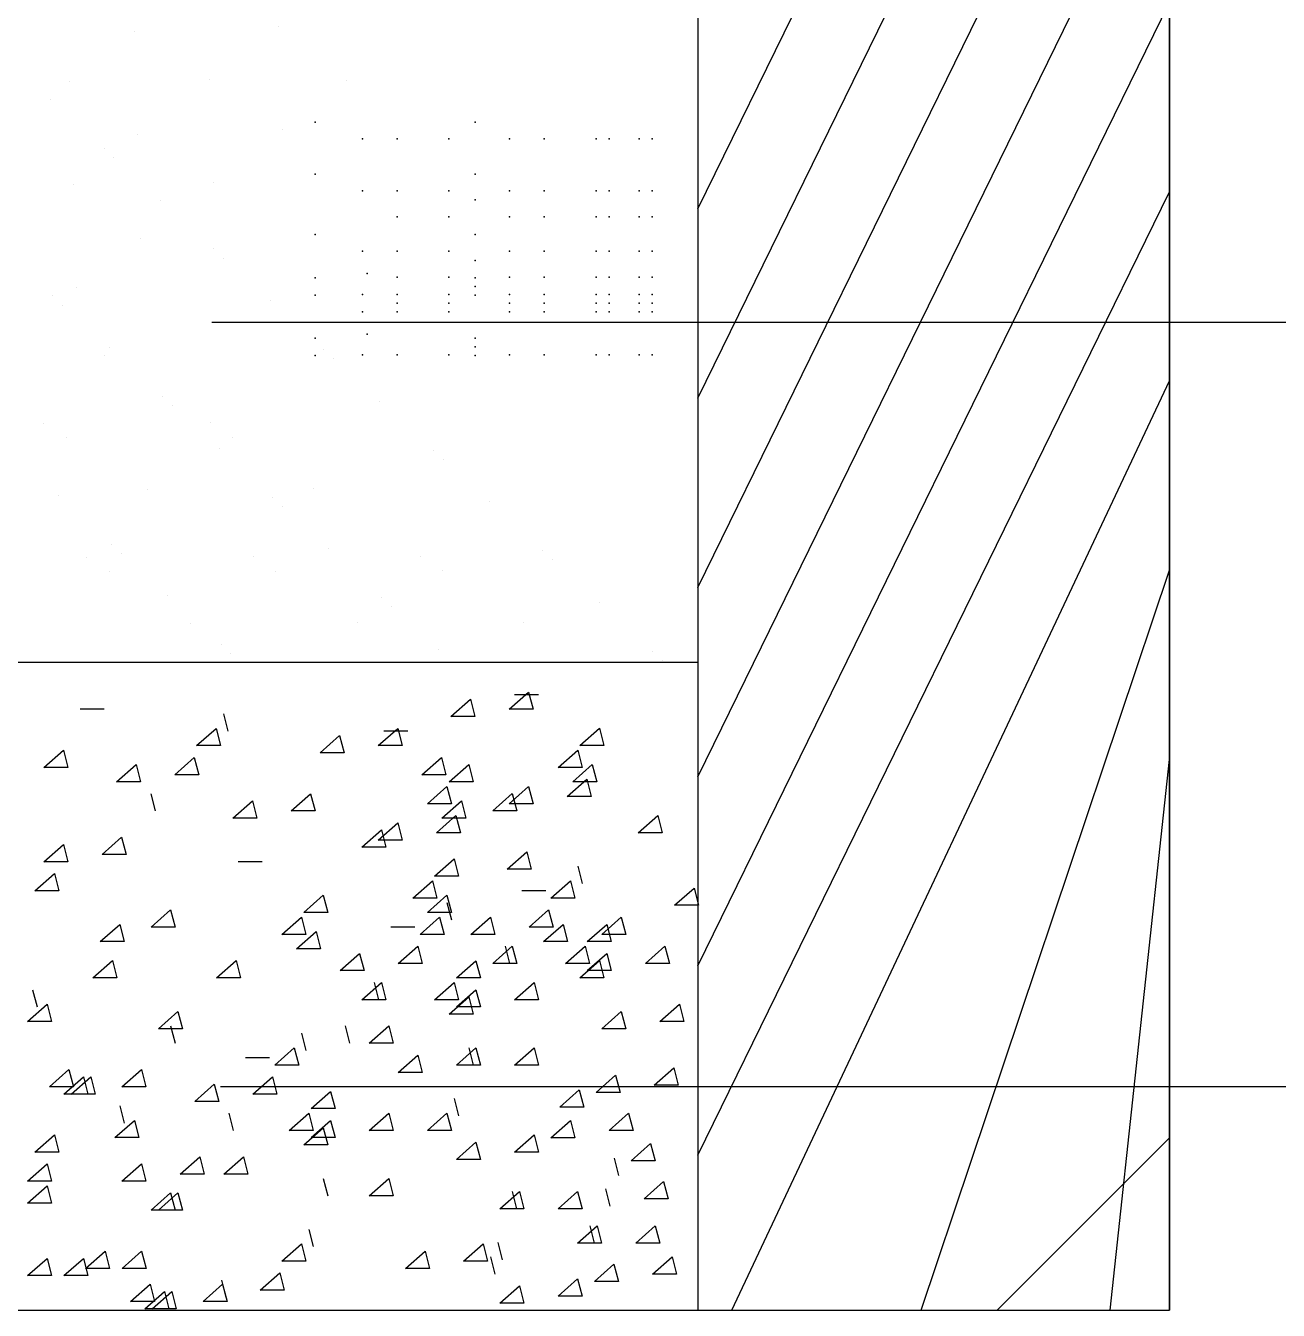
# Model space of a CAD drawing. Header units: metres. Extents: x 25391 to 25818, y 51852 to 52034.
# Drawn here: x 25453.0715 to 25453.3878, y 51883.7775 to 51884.1018 of the extents above; entities that cross this region are included whole.
import ezdxf

# ---------------------------------------------------------------- set-up
doc = ezdxf.new("R2010")
doc.units = ezdxf.units.M
doc.header["$MEASUREMENT"] = 0
doc.layers.add('MCH', color=7, linetype='Continuous')

msp = doc.modelspace()

# ---------------------------------------------------------------- linework, layer by layer
at = {"layer": 'MCH'}
for p, q in [((25453.24123, 51884.42593), (25453.24123, 51883.77748)), ((25453.24123, 51884.42593), (25453.24123, 51883.77748)), ((25453.36038, 51884.42593), (25453.36038, 51883.77748)), ((25453.36038, 51883.77748), (25453.36038, 51884.42593)), ((25453.36038, 51883.77748), (25453.36038, 51884.42593)), ((25453.24123, 51884.05554), (25453.36038, 51884.29879)), ((25453.24123, 51884.00776), (25453.36038, 51884.25101)), ((25453.24123, 51883.95998), (25453.36038, 51884.20323)), ((25453.24123, 51883.9122), (25453.36038, 51884.15545)), ((25453.24123, 51883.86442), (25453.36038, 51884.10767)), ((25453.13543, 51884.10158), (25453.13543, 51884.10158)), ((25453.09893, 51884.10026), (25453.09893, 51884.10026)), ((25453.08263, 51884.08776), (25453.08263, 51884.08776)), ((25453.11801, 51884.08821), (25453.11801, 51884.08821)), ((25453.15258, 51884.08805), (25453.15258, 51884.08805)), ((25453.07788, 51884.08313), (25453.07788, 51884.08313)), ((25453.13628, 51884.07554), (25453.13628, 51884.07554)), ((25453.09978, 51884.07423), (25453.09978, 51884.07423)), ((25453.09133, 51884.07081), (25453.09133, 51884.07081)), ((25453.09382, 51884.06853), (25453.09382, 51884.06853)), ((25453.08348, 51884.06172), (25453.08348, 51884.06172)), ((25453.11886, 51884.06217), (25453.11886, 51884.06217)), ((25453.24123, 51883.81664), (25453.36038, 51884.05989)), ((25453.10558, 51884.05775), (25453.10558, 51884.05775)), ((25453.10063, 51884.04819), (25453.10063, 51884.04819)), ((25453.11903, 51884.04543), (25453.11903, 51884.04543)), ((25453.12152, 51884.04315), (25453.12152, 51884.04315)), ((25453.0784, 51884.03357), (25453.0784, 51884.03357)), ((25453.08433, 51884.03568), (25453.08433, 51884.03568)), ((25453.0809, 51884.03128), (25453.0809, 51884.03128)), ((25453.13328, 51884.03237), (25453.13328, 51884.03237)), ((25453.11852, 51884.02693), (25453.65459, 51884.02693)), ((25453.09265, 51884.02051), (25453.09265, 51884.02051)), ((25453.09133, 51884.01863), (25453.09133, 51884.01863)), ((25453.14673, 51884.02005), (25453.14673, 51884.02005)), ((25453.14922, 51884.01776), (25453.14922, 51884.01776)), ((25453.24985, 51883.77748), (25453.36038, 51884.01211)), ((25453.1061, 51884.00819), (25453.1061, 51884.00819)), ((25453.10859, 51884.0059), (25453.10859, 51884.0059)), ((25453.16098, 51884.00699), (25453.16098, 51884.00699)), ((25453.07603, 51884.00149), (25453.07603, 51884.00149)), ((25453.11812, 51884.00157), (25453.11812, 51884.00157)), ((25453.08173, 51883.99786), (25453.08173, 51883.99786)), ((25453.12382, 51883.99794), (25453.12382, 51883.99794)), ((25453.12035, 51883.99513), (25453.12035, 51883.99513)), ((25453.17443, 51883.99467), (25453.17443, 51883.99467)), ((25453.17692, 51883.99238), (25453.17692, 51883.99238)), ((25453.10225, 51883.98479), (25453.10225, 51883.98479)), ((25453.14433, 51883.98487), (25453.14433, 51883.98487)), ((25453.07973, 51883.98327), (25453.07973, 51883.98327)), ((25453.1338, 51883.98281), (25453.1338, 51883.98281)), ((25453.18867, 51883.98161), (25453.18867, 51883.98161)), ((25453.13629, 51883.98052), (25453.13629, 51883.98052)), ((25453.09318, 51883.97094), (25453.09318, 51883.97094)), ((25453.09567, 51883.96866), (25453.09567, 51883.96866)), ((25453.14805, 51883.96975), (25453.14805, 51883.96975)), ((25453.20212, 51883.96928), (25453.20212, 51883.96928)), ((25453.08695, 51883.96765), (25453.08695, 51883.96765)), ((25453.12903, 51883.96773), (25453.12903, 51883.96773)), ((25453.17112, 51883.9678), (25453.17112, 51883.9678)), ((25453.20462, 51883.967), (25453.20462, 51883.967)), ((25453.09265, 51883.96402), (25453.09265, 51883.96402)), ((25453.13473, 51883.96409), (25453.13473, 51883.96409)), ((25453.17682, 51883.96417), (25453.17682, 51883.96417)), ((25453.29763, 51883.77748), (25453.36038, 51883.96433)), ((25453.10742, 51883.95789), (25453.10742, 51883.95789)), ((25453.1615, 51883.95742), (25453.1615, 51883.95742)), ((25453.21637, 51883.95623), (25453.21637, 51883.95623)), ((25453.16399, 51883.95514), (25453.16399, 51883.95514)), ((25453.11316, 51883.95095), (25453.11316, 51883.95095)), ((25453.15525, 51883.95103), (25453.15525, 51883.95103)), ((25453.19733, 51883.9511), (25453.19733, 51883.9511)), ((25453.12088, 51883.94556), (25453.12088, 51883.94556)), ((25453.12337, 51883.94328), (25453.12337, 51883.94328)), ((25453.17575, 51883.94437), (25453.17575, 51883.94437)), ((25453.22982, 51883.9439), (25453.22982, 51883.9439)), ((25453.23231, 51883.94162), (25453.23231, 51883.94162)), ((25453.19359, 51883.92921), (25453.19853, 51883.93357)), ((25453.20103, 51883.93289), (25453.19497, 51883.93289)), ((25453.19853, 51883.93357), (25453.19965, 51883.92921)), ((25453.17891, 51883.92738), (25453.18385, 51883.93174)), ((25453.18385, 51883.93174), (25453.18497, 51883.92738)), ((25453.09137, 51883.92921), (25453.08531, 51883.92921)), ((25453.12145, 51883.92807), (25453.12257, 51883.92371)), ((25453.18497, 51883.92738), (25453.17891, 51883.92738)), ((25453.19965, 51883.92921), (25453.19359, 51883.92921)), ((25453.11468, 51883.92004), (25453.11962, 51883.92441)), ((25453.11962, 51883.92441), (25453.12074, 51883.92004)), ((25453.16055, 51883.92004), (25453.1655, 51883.9244)), ((25453.16799, 51883.92372), (25453.16193, 51883.92372)), ((25453.1655, 51883.9244), (25453.16661, 51883.92004)), ((25453.21149, 51883.92006), (25453.21643, 51883.92442)), ((25453.21643, 51883.92442), (25453.21755, 51883.92006)), ((25453.12074, 51883.92004), (25453.11468, 51883.92004)), ((25453.14587, 51883.91821), (25453.15081, 51883.92257)), ((25453.15081, 51883.92257), (25453.15193, 51883.91821)), ((25453.16661, 51883.92004), (25453.16055, 51883.92004)), ((25453.21755, 51883.92006), (25453.21149, 51883.92006)), ((25453.07612, 51883.91454), (25453.08107, 51883.91891)), ((25453.08107, 51883.91891), (25453.08218, 51883.91454)), ((25453.10916, 51883.91271), (25453.1141, 51883.91707)), ((25453.1141, 51883.91707), (25453.11522, 51883.91271)), ((25453.15193, 51883.91821), (25453.14587, 51883.91821)), ((25453.17157, 51883.91271), (25453.17651, 51883.91708)), ((25453.17651, 51883.91708), (25453.17763, 51883.91271)), ((25453.20599, 51883.91456), (25453.21093, 51883.91893)), ((25453.21093, 51883.91893), (25453.21205, 51883.91456)), ((25453.3454, 51883.77748), (25453.36038, 51883.91655)), ((25453.08218, 51883.91454), (25453.07612, 51883.91454)), ((25453.09448, 51883.91088), (25453.09942, 51883.91524)), ((25453.09942, 51883.91524), (25453.10054, 51883.91088)), ((25453.17845, 51883.91089), (25453.18339, 51883.91525)), ((25453.18339, 51883.91525), (25453.18451, 51883.91089)), ((25453.21205, 51883.91456), (25453.20599, 51883.91456)), ((25453.20965, 51883.9109), (25453.2146, 51883.91526)), ((25453.2146, 51883.91526), (25453.21571, 51883.9109)), ((25453.10054, 51883.91088), (25453.09448, 51883.91088)), ((25453.11522, 51883.91271), (25453.10916, 51883.91271)), ((25453.17763, 51883.91271), (25453.17157, 51883.91271)), ((25453.18451, 51883.91089), (25453.17845, 51883.91089)), ((25453.20828, 51883.90721), (25453.21322, 51883.91157)), ((25453.21571, 51883.9109), (25453.20965, 51883.9109)), ((25453.21322, 51883.91157), (25453.21434, 51883.90721)), ((25453.1031, 51883.90791), (25453.10422, 51883.90354)), ((25453.13853, 51883.90354), (25453.14347, 51883.90791)), ((25453.14347, 51883.90791), (25453.14459, 51883.90354)), ((25453.17295, 51883.90539), (25453.17789, 51883.90976)), ((25453.17789, 51883.90976), (25453.17901, 51883.90539)), ((25453.18947, 51883.90356), (25453.19441, 51883.90793)), ((25453.19359, 51883.90538), (25453.19853, 51883.90974)), ((25453.19441, 51883.90793), (25453.19553, 51883.90356)), ((25453.19853, 51883.90974), (25453.19965, 51883.90538)), ((25453.21434, 51883.90721), (25453.20828, 51883.90721)), ((25453.12385, 51883.90171), (25453.12879, 51883.90608)), ((25453.12879, 51883.90608), (25453.12991, 51883.90171)), ((25453.14459, 51883.90354), (25453.13853, 51883.90354)), ((25453.17901, 51883.90539), (25453.17295, 51883.90539)), ((25453.17662, 51883.90173), (25453.18156, 51883.90609)), ((25453.18156, 51883.90609), (25453.18268, 51883.90173)), ((25453.19553, 51883.90356), (25453.18947, 51883.90356)), ((25453.19965, 51883.90538), (25453.19359, 51883.90538)), ((25453.12991, 51883.90171), (25453.12385, 51883.90171)), ((25453.16055, 51883.89621), (25453.1655, 51883.90057)), ((25453.1655, 51883.90057), (25453.16661, 51883.89621)), ((25453.17524, 51883.89804), (25453.18018, 51883.9024)), ((25453.18268, 51883.90173), (25453.17662, 51883.90173)), ((25453.18018, 51883.9024), (25453.1813, 51883.89804)), ((25453.22617, 51883.89806), (25453.23112, 51883.90243)), ((25453.23112, 51883.90243), (25453.23223, 51883.89806)), ((25453.15643, 51883.89439), (25453.16137, 51883.89876)), ((25453.16137, 51883.89876), (25453.16249, 51883.89439)), ((25453.1813, 51883.89804), (25453.17524, 51883.89804)), ((25453.23223, 51883.89806), (25453.22617, 51883.89806)), ((25453.07612, 51883.89071), (25453.08107, 51883.89508)), ((25453.08107, 51883.89508), (25453.08218, 51883.89071)), ((25453.09081, 51883.89254), (25453.09575, 51883.89691)), ((25453.09575, 51883.89691), (25453.09687, 51883.89254)), ((25453.16249, 51883.89439), (25453.15643, 51883.89439)), ((25453.16661, 51883.89621), (25453.16055, 51883.89621)), ((25453.08218, 51883.89071), (25453.07612, 51883.89071)), ((25453.09687, 51883.89254), (25453.09081, 51883.89254)), ((25453.13128, 51883.89073), (25453.12522, 51883.89073)), ((25453.17478, 51883.88706), (25453.17972, 51883.89143)), ((25453.17972, 51883.89143), (25453.18084, 51883.88706)), ((25453.19314, 51883.88889), (25453.19808, 51883.89325)), ((25453.19808, 51883.89325), (25453.1992, 51883.88889)), ((25453.07383, 51883.88339), (25453.07877, 51883.88776)), ((25453.07877, 51883.88776), (25453.07989, 51883.88339)), ((25453.1992, 51883.88889), (25453.19314, 51883.88889)), ((25453.21093, 51883.88959), (25453.21205, 51883.88523)), ((25453.16928, 51883.88157), (25453.17422, 51883.88593)), ((25453.17422, 51883.88593), (25453.17534, 51883.88157)), ((25453.18084, 51883.88706), (25453.17478, 51883.88706)), ((25453.20415, 51883.88157), (25453.20909, 51883.88593)), ((25453.20909, 51883.88593), (25453.21021, 51883.88157)), ((25453.23535, 51883.87973), (25453.24029, 51883.88409)), ((25453.24029, 51883.88409), (25453.24141, 51883.87973)), ((25453.07989, 51883.88339), (25453.07383, 51883.88339)), ((25453.14174, 51883.87789), (25453.14668, 51883.88226)), ((25453.14668, 51883.88226), (25453.1478, 51883.87789)), ((25453.17534, 51883.88157), (25453.16928, 51883.88157)), ((25453.17295, 51883.8779), (25453.17789, 51883.88226)), ((25453.17789, 51883.88226), (25453.17901, 51883.8779)), ((25453.20286, 51883.88339), (25453.1968, 51883.88339)), ((25453.21021, 51883.88157), (25453.20415, 51883.88157)), ((25453.1032, 51883.87423), (25453.10814, 51883.87859)), ((25453.10814, 51883.87859), (25453.10926, 51883.87423)), ((25453.1478, 51883.87789), (25453.14174, 51883.87789)), ((25453.17901, 51883.8779), (25453.17295, 51883.8779)), ((25453.17789, 51883.88042), (25453.17901, 51883.87606)), ((25453.19864, 51883.87423), (25453.20358, 51883.87859)), ((25453.20358, 51883.87859), (25453.2047, 51883.87423)), ((25453.24141, 51883.87973), (25453.23535, 51883.87973)), ((25453.09035, 51883.87056), (25453.09529, 51883.87492)), ((25453.09529, 51883.87492), (25453.09641, 51883.87056)), ((25453.13624, 51883.87239), (25453.14118, 51883.87676)), ((25453.14118, 51883.87676), (25453.1423, 51883.87239)), ((25453.17111, 51883.87239), (25453.17605, 51883.87676)), ((25453.17605, 51883.87676), (25453.17717, 51883.87239)), ((25453.18395, 51883.8724), (25453.1889, 51883.87676)), ((25453.1889, 51883.87676), (25453.19001, 51883.8724)), ((25453.20231, 51883.87056), (25453.20725, 51883.87492)), ((25453.20725, 51883.87492), (25453.20837, 51883.87056)), ((25453.21332, 51883.87056), (25453.21826, 51883.87492)), ((25453.21699, 51883.87239), (25453.22193, 51883.87675)), ((25453.21826, 51883.87492), (25453.21938, 51883.87056)), ((25453.22193, 51883.87675), (25453.22305, 51883.87239)), ((25453.10926, 51883.87423), (25453.1032, 51883.87423)), ((25453.1423, 51883.87239), (25453.13624, 51883.87239)), ((25453.13991, 51883.86873), (25453.14485, 51883.87309)), ((25453.14485, 51883.87309), (25453.14597, 51883.86873)), ((25453.16983, 51883.87422), (25453.16377, 51883.87422)), ((25453.17717, 51883.87239), (25453.17111, 51883.87239)), ((25453.19001, 51883.8724), (25453.18395, 51883.8724)), ((25453.2047, 51883.87423), (25453.19864, 51883.87423)), ((25453.22305, 51883.87239), (25453.21699, 51883.87239)), ((25453.09641, 51883.87056), (25453.09035, 51883.87056)), ((25453.14597, 51883.86873), (25453.13991, 51883.86873)), ((25453.1656, 51883.86506), (25453.17054, 51883.86942)), ((25453.17054, 51883.86942), (25453.17166, 51883.86506)), ((25453.18947, 51883.86506), (25453.19441, 51883.86943)), ((25453.19257, 51883.86943), (25453.19369, 51883.86506)), ((25453.19441, 51883.86943), (25453.19553, 51883.86506)), ((25453.20837, 51883.87056), (25453.20231, 51883.87056)), ((25453.20782, 51883.86506), (25453.21276, 51883.86943)), ((25453.21276, 51883.86943), (25453.21388, 51883.86506)), ((25453.21938, 51883.87056), (25453.21332, 51883.87056)), ((25453.22801, 51883.86506), (25453.23295, 51883.86943)), ((25453.23295, 51883.86943), (25453.23407, 51883.86506)), ((25453.08852, 51883.8614), (25453.09346, 51883.86576)), ((25453.09346, 51883.86576), (25453.09458, 51883.8614)), ((25453.11972, 51883.8614), (25453.12466, 51883.86576)), ((25453.12466, 51883.86576), (25453.12578, 51883.8614)), ((25453.15092, 51883.86323), (25453.15586, 51883.86759)), ((25453.15586, 51883.86759), (25453.15698, 51883.86323)), ((25453.17166, 51883.86506), (25453.1656, 51883.86506)), ((25453.18029, 51883.86139), (25453.18523, 51883.86575)), ((25453.18523, 51883.86575), (25453.18634, 51883.86139)), ((25453.19553, 51883.86506), (25453.18947, 51883.86506)), ((25453.21388, 51883.86506), (25453.20782, 51883.86506)), ((25453.21149, 51883.8614), (25453.21643, 51883.86576)), ((25453.21332, 51883.86323), (25453.21826, 51883.8676)), ((25453.21643, 51883.86576), (25453.21755, 51883.8614)), ((25453.21826, 51883.8676), (25453.21938, 51883.86323)), ((25453.23407, 51883.86506), (25453.22801, 51883.86506)), ((25453.09458, 51883.8614), (25453.08852, 51883.8614)), ((25453.12578, 51883.8614), (25453.11972, 51883.8614)), ((25453.15698, 51883.86323), (25453.15092, 51883.86323)), ((25453.18634, 51883.86139), (25453.18029, 51883.86139)), ((25453.21755, 51883.8614), (25453.21149, 51883.8614)), ((25453.21938, 51883.86323), (25453.21332, 51883.86323)), ((25453.07327, 51883.85843), (25453.07439, 51883.85406)), ((25453.15643, 51883.85589), (25453.16137, 51883.86026)), ((25453.15953, 51883.86026), (25453.16065, 51883.85589)), ((25453.16137, 51883.86026), (25453.16249, 51883.85589)), ((25453.17478, 51883.85589), (25453.17972, 51883.86026)), ((25453.17972, 51883.86026), (25453.18084, 51883.85589)), ((25453.18029, 51883.85406), (25453.18523, 51883.85843)), ((25453.18523, 51883.85843), (25453.18634, 51883.85406)), ((25453.19497, 51883.85589), (25453.19991, 51883.86026)), ((25453.19991, 51883.86026), (25453.20103, 51883.85589)), ((25453.16249, 51883.85589), (25453.15643, 51883.85589)), ((25453.18084, 51883.85589), (25453.17478, 51883.85589)), ((25453.17845, 51883.85222), (25453.18339, 51883.85659)), ((25453.18339, 51883.85659), (25453.18451, 51883.85222)), ((25453.20103, 51883.85589), (25453.19497, 51883.85589)), ((25453.072, 51883.8504), (25453.07694, 51883.85476)), ((25453.07694, 51883.85476), (25453.07806, 51883.8504)), ((25453.10504, 51883.84856), (25453.10998, 51883.85292)), ((25453.10998, 51883.85292), (25453.1111, 51883.84856)), ((25453.18451, 51883.85222), (25453.17845, 51883.85222)), ((25453.18634, 51883.85406), (25453.18029, 51883.85406)), ((25453.21699, 51883.84856), (25453.22193, 51883.85292)), ((25453.22193, 51883.85292), (25453.22305, 51883.84856)), ((25453.23168, 51883.85039), (25453.23662, 51883.85475)), ((25453.23662, 51883.85475), (25453.23774, 51883.85039)), ((25453.07806, 51883.8504), (25453.072, 51883.8504)), ((25453.1111, 51883.84856), (25453.10504, 51883.84856)), ((25453.10814, 51883.84926), (25453.10926, 51883.84489)), ((25453.15219, 51883.84926), (25453.15331, 51883.84489)), ((25453.15826, 51883.84489), (25453.1632, 51883.84926)), ((25453.1632, 51883.84926), (25453.16432, 51883.84489)), ((25453.22305, 51883.84856), (25453.21699, 51883.84856)), ((25453.23774, 51883.85039), (25453.23168, 51883.85039)), ((25453.14118, 51883.84742), (25453.1423, 51883.84306)), ((25453.13441, 51883.8394), (25453.13935, 51883.84376)), ((25453.13935, 51883.84376), (25453.14047, 51883.8394)), ((25453.16432, 51883.84489), (25453.15826, 51883.84489)), ((25453.1656, 51883.83756), (25453.17054, 51883.84193)), ((25453.17054, 51883.84193), (25453.17166, 51883.83756)), ((25453.18029, 51883.83939), (25453.18523, 51883.84375)), ((25453.18339, 51883.84375), (25453.18451, 51883.83939)), ((25453.18523, 51883.84375), (25453.18634, 51883.83939)), ((25453.19497, 51883.83939), (25453.19991, 51883.84375)), ((25453.19991, 51883.84375), (25453.20103, 51883.83939)), ((25453.13312, 51883.84123), (25453.12706, 51883.84123)), ((25453.14047, 51883.8394), (25453.13441, 51883.8394)), ((25453.18634, 51883.83939), (25453.18029, 51883.83939)), ((25453.20103, 51883.83939), (25453.19497, 51883.83939)), ((25453.07751, 51883.8339), (25453.08245, 51883.83826)), ((25453.08117, 51883.83206), (25453.08611, 51883.83643)), ((25453.08245, 51883.83826), (25453.08357, 51883.8339)), ((25453.08301, 51883.83206), (25453.08795, 51883.83643)), ((25453.08611, 51883.83643), (25453.08723, 51883.83206)), ((25453.08795, 51883.83643), (25453.08907, 51883.83206)), ((25453.09585, 51883.83389), (25453.1008, 51883.83826)), ((25453.1008, 51883.83826), (25453.10191, 51883.83389)), ((25453.12889, 51883.83206), (25453.13383, 51883.83642)), ((25453.13383, 51883.83642), (25453.13495, 51883.83206)), ((25453.17166, 51883.83756), (25453.1656, 51883.83756)), ((25453.21555, 51883.83246), (25453.22049, 51883.83683)), ((25453.22049, 51883.83683), (25453.22161, 51883.83246)), ((25453.23023, 51883.83429), (25453.23517, 51883.83866)), ((25453.23517, 51883.83866), (25453.23629, 51883.83429)), ((25453.08357, 51883.8339), (25453.07751, 51883.8339)), ((25453.10191, 51883.83389), (25453.09585, 51883.83389)), ((25453.11421, 51883.83023), (25453.11915, 51883.83459)), ((25453.11915, 51883.83459), (25453.12027, 51883.83023)), ((25453.12071, 51883.83398), (25453.65781, 51883.83398)), ((25453.14358, 51883.82839), (25453.14852, 51883.83275)), ((25453.14852, 51883.83275), (25453.14964, 51883.82839)), ((25453.20637, 51883.8288), (25453.21131, 51883.83316)), ((25453.21131, 51883.83316), (25453.21243, 51883.8288)), ((25453.22161, 51883.83246), (25453.21555, 51883.83246)), ((25453.23629, 51883.83429), (25453.23023, 51883.83429)), ((25453.08723, 51883.83206), (25453.08117, 51883.83206)), ((25453.08907, 51883.83206), (25453.08301, 51883.83206)), ((25453.0953, 51883.8291), (25453.09642, 51883.82473)), ((25453.12027, 51883.83023), (25453.11421, 51883.83023)), ((25453.13495, 51883.83206), (25453.12889, 51883.83206)), ((25453.17972, 51883.83092), (25453.18084, 51883.82656)), ((25453.12283, 51883.82726), (25453.12395, 51883.82289)), ((25453.13807, 51883.82289), (25453.14302, 51883.82726)), ((25453.14302, 51883.82726), (25453.14413, 51883.82289)), ((25453.14964, 51883.82839), (25453.14358, 51883.82839)), ((25453.15826, 51883.82289), (25453.1632, 51883.82726)), ((25453.1632, 51883.82726), (25453.16432, 51883.82289)), ((25453.17295, 51883.82289), (25453.17789, 51883.82726)), ((25453.17789, 51883.82726), (25453.17901, 51883.82289)), ((25453.21243, 51883.8288), (25453.20637, 51883.8288)), ((25453.21883, 51883.82289), (25453.22377, 51883.82725)), ((25453.22377, 51883.82725), (25453.22489, 51883.82289)), ((25453.09403, 51883.82107), (25453.09897, 51883.82543)), ((25453.09897, 51883.82543), (25453.10009, 51883.82107)), ((25453.14413, 51883.82289), (25453.13807, 51883.82289)), ((25453.14174, 51883.81923), (25453.14668, 51883.82359)), ((25453.14358, 51883.82107), (25453.14852, 51883.82543)), ((25453.14668, 51883.82359), (25453.1478, 51883.81923)), ((25453.14852, 51883.82543), (25453.14964, 51883.82107)), ((25453.16432, 51883.82289), (25453.15826, 51883.82289)), ((25453.17901, 51883.82289), (25453.17295, 51883.82289)), ((25453.20414, 51883.82106), (25453.20908, 51883.82542)), ((25453.20908, 51883.82542), (25453.2102, 51883.82106)), ((25453.22489, 51883.82289), (25453.21883, 51883.82289)), ((25453.07383, 51883.8174), (25453.07877, 51883.82176)), ((25453.07877, 51883.82176), (25453.07989, 51883.8174)), ((25453.10009, 51883.82107), (25453.09403, 51883.82107)), ((25453.1478, 51883.81923), (25453.14174, 51883.81923)), ((25453.14964, 51883.82107), (25453.14358, 51883.82107)), ((25453.18029, 51883.81556), (25453.18523, 51883.81993)), ((25453.18523, 51883.81993), (25453.18634, 51883.81556)), ((25453.19497, 51883.81739), (25453.19991, 51883.82176)), ((25453.19991, 51883.82176), (25453.20103, 51883.81739)), ((25453.2102, 51883.82106), (25453.20414, 51883.82106)), ((25453.22438, 51883.81521), (25453.22932, 51883.81958)), ((25453.22932, 51883.81958), (25453.23044, 51883.81521)), ((25453.31686, 51883.77748), (25453.36038, 51883.821)), ((25453.07989, 51883.8174), (25453.07383, 51883.8174)), ((25453.11054, 51883.81189), (25453.11548, 51883.81626)), ((25453.11548, 51883.81626), (25453.1166, 51883.81189)), ((25453.12156, 51883.81189), (25453.1265, 51883.81626)), ((25453.1265, 51883.81626), (25453.12762, 51883.81189)), ((25453.20103, 51883.81739), (25453.19497, 51883.81739)), ((25453.07199, 51883.81006), (25453.07693, 51883.81442)), ((25453.07693, 51883.81442), (25453.07805, 51883.81006)), ((25453.09585, 51883.81007), (25453.1008, 51883.81443)), ((25453.1008, 51883.81443), (25453.10191, 51883.81007)), ((25453.18634, 51883.81556), (25453.18029, 51883.81556)), ((25453.22015, 51883.81591), (25453.22126, 51883.81155)), ((25453.23044, 51883.81521), (25453.22438, 51883.81521)), ((25453.07805, 51883.81006), (25453.07199, 51883.81006)), ((25453.10191, 51883.81007), (25453.09585, 51883.81007)), ((25453.1166, 51883.81189), (25453.11054, 51883.81189)), ((25453.12762, 51883.81189), (25453.12156, 51883.81189)), ((25453.14668, 51883.81076), (25453.1478, 51883.80639)), ((25453.15826, 51883.80639), (25453.1632, 51883.81076)), ((25453.1632, 51883.81076), (25453.16432, 51883.80639)), ((25453.22766, 51883.80564), (25453.2326, 51883.81)), ((25453.2326, 51883.81), (25453.23372, 51883.80564)), ((25453.07201, 51883.80457), (25453.07695, 51883.80893)), ((25453.07695, 51883.80893), (25453.07807, 51883.80457)), ((25453.1032, 51883.80273), (25453.10814, 51883.8071)), ((25453.10505, 51883.80273), (25453.10999, 51883.8071)), ((25453.10814, 51883.8071), (25453.10926, 51883.80273)), ((25453.10999, 51883.8071), (25453.1111, 51883.80273)), ((25453.16432, 51883.80639), (25453.15826, 51883.80639)), ((25453.19127, 51883.80309), (25453.19622, 51883.80745)), ((25453.19438, 51883.80745), (25453.1955, 51883.80309)), ((25453.19622, 51883.80745), (25453.19733, 51883.80309)), ((25453.20596, 51883.80309), (25453.2109, 51883.80745)), ((25453.2109, 51883.80745), (25453.21202, 51883.80309)), ((25453.21791, 51883.80817), (25453.21903, 51883.80381)), ((25453.07807, 51883.80457), (25453.07201, 51883.80457)), ((25453.19733, 51883.80309), (25453.19127, 51883.80309)), ((25453.21202, 51883.80309), (25453.20596, 51883.80309)), ((25453.23372, 51883.80564), (25453.22766, 51883.80564)), ((25453.10926, 51883.80273), (25453.1032, 51883.80273)), ((25453.1111, 51883.80273), (25453.10505, 51883.80273)), ((25453.14302, 51883.79792), (25453.14413, 51883.79356)), ((25453.21089, 51883.79447), (25453.21583, 51883.79883)), ((25453.21399, 51883.79883), (25453.21511, 51883.79447)), ((25453.21583, 51883.79883), (25453.21695, 51883.79447)), ((25453.22557, 51883.79447), (25453.23051, 51883.79883)), ((25453.23051, 51883.79883), (25453.23163, 51883.79447)), ((25453.13624, 51883.7899), (25453.14118, 51883.79426)), ((25453.14118, 51883.79426), (25453.1423, 51883.7899)), ((25453.18212, 51883.78989), (25453.18706, 51883.79425)), ((25453.18706, 51883.79425), (25453.18818, 51883.78989)), ((25453.19071, 51883.79461), (25453.19183, 51883.79025)), ((25453.21695, 51883.79447), (25453.21089, 51883.79447)), ((25453.23163, 51883.79447), (25453.22557, 51883.79447)), ((25453.07199, 51883.78623), (25453.07693, 51883.7906)), ((25453.07693, 51883.7906), (25453.07805, 51883.78623)), ((25453.08118, 51883.78624), (25453.08612, 51883.7906)), ((25453.08612, 51883.7906), (25453.08724, 51883.78624)), ((25453.08667, 51883.78806), (25453.09161, 51883.79242)), ((25453.09161, 51883.79242), (25453.09273, 51883.78806)), ((25453.09586, 51883.78807), (25453.10081, 51883.79243)), ((25453.10081, 51883.79243), (25453.10192, 51883.78807)), ((25453.16743, 51883.78806), (25453.17238, 51883.79242)), ((25453.17238, 51883.79242), (25453.17349, 51883.78806)), ((25453.18888, 51883.79095), (25453.19, 51883.78659)), ((25453.22982, 51883.78658), (25453.23476, 51883.79095)), ((25453.23476, 51883.79095), (25453.23588, 51883.78658)), ((25453.09273, 51883.78806), (25453.08667, 51883.78806)), ((25453.10192, 51883.78807), (25453.09586, 51883.78807)), ((25453.13073, 51883.78256), (25453.13567, 51883.78692)), ((25453.13567, 51883.78692), (25453.13679, 51883.78256)), ((25453.1423, 51883.7899), (25453.13624, 51883.7899)), ((25453.17349, 51883.78806), (25453.16743, 51883.78806)), ((25453.18818, 51883.78989), (25453.18212, 51883.78989)), ((25453.21513, 51883.78475), (25453.22007, 51883.78912)), ((25453.22007, 51883.78912), (25453.22119, 51883.78475)), ((25453.07805, 51883.78623), (25453.07199, 51883.78623)), ((25453.08724, 51883.78624), (25453.08118, 51883.78624)), ((25453.09798, 51883.77968), (25453.10293, 51883.78404)), ((25453.10293, 51883.78404), (25453.10404, 51883.77968)), ((25453.11633, 51883.77967), (25453.12127, 51883.78404)), ((25453.12098, 51883.78509), (25453.1221, 51883.78073)), ((25453.12127, 51883.78404), (25453.12239, 51883.77967)), ((25453.19127, 51883.77926), (25453.19622, 51883.78362)), ((25453.19622, 51883.78362), (25453.19733, 51883.77926)), ((25453.20596, 51883.78109), (25453.2109, 51883.78545)), ((25453.2109, 51883.78545), (25453.21202, 51883.78109)), ((25453.22119, 51883.78475), (25453.21513, 51883.78475)), ((25453.23588, 51883.78658), (25453.22982, 51883.78658)), ((25453.10164, 51883.77785), (25453.10659, 51883.78221)), ((25453.10349, 51883.77785), (25453.10843, 51883.78221)), ((25453.10659, 51883.78221), (25453.1077, 51883.77785)), ((25453.10843, 51883.78221), (25453.10955, 51883.77785)), ((25453.13679, 51883.78256), (25453.13073, 51883.78256)), ((25453.21202, 51883.78109), (25453.20596, 51883.78109)), ((25453.10404, 51883.77968), (25453.09798, 51883.77968)), ((25453.1077, 51883.77785), (25453.10164, 51883.77785)), ((25453.10955, 51883.77785), (25453.10349, 51883.77785)), ((25453.12239, 51883.77967), (25453.11633, 51883.77967)), ((25453.19733, 51883.77926), (25453.19127, 51883.77926)), ((25453.24123, 51883.77748), (25453.36038, 51883.77748))]:
    msp.add_line(p, q, dxfattribs=at)
at = {"layer": 'MCH', "ltscale": 0.45}
for p, q in [((25452.59256, 51883.94115), (25453.24123, 51883.94115)), ((25452.59256, 51883.77748), (25453.24123, 51883.77748))]:
    msp.add_line(p, q, dxfattribs=at)
at = {"layer": 'MCH'}
for p in [(25453.14461, 51884.07744), (25453.18503, 51884.07744), (25453.15657, 51884.07322), (25453.16531, 51884.07322), (25453.17841, 51884.07322), (25453.1937, 51884.07322), (25453.20245, 51884.07322), (25453.21554, 51884.07322), (25453.21883, 51884.07322), (25453.22646, 51884.07322), (25453.22974, 51884.07322), (25453.14461, 51884.06434), (25453.18503, 51884.06434), (25453.15657, 51884.06013), (25453.16531, 51884.06013), (25453.17841, 51884.06013), (25453.1937, 51884.06013), (25453.20245, 51884.06013), (25453.21554, 51884.06013), (25453.21883, 51884.06013), (25453.22646, 51884.06013), (25453.22974, 51884.06013), (25453.18503, 51884.0578), (25453.16531, 51884.05359), (25453.17841, 51884.05359), (25453.1937, 51884.05359), (25453.20245, 51884.05359), (25453.21554, 51884.05359), (25453.21883, 51884.05359), (25453.22646, 51884.05359), (25453.22974, 51884.05359), (25453.14461, 51884.04907), (25453.18503, 51884.04907), (25453.15657, 51884.04486), (25453.16531, 51884.04486), (25453.17841, 51884.04486), (25453.1937, 51884.04486), (25453.20245, 51884.04486), (25453.21554, 51884.04486), (25453.21883, 51884.04486), (25453.22646, 51884.04486), (25453.22974, 51884.04486), (25453.18503, 51884.04253), (25453.14461, 51884.03816), (25453.15774, 51884.03923), (25453.16531, 51884.03831), (25453.17841, 51884.03831), (25453.18503, 51884.03816), (25453.1937, 51884.03831), (25453.20245, 51884.03831), (25453.21554, 51884.03831), (25453.21883, 51884.03831), (25453.22646, 51884.03831), (25453.22974, 51884.03831), (25453.14461, 51884.0338), (25453.15657, 51884.03395), (25453.16531, 51884.03395), (25453.17841, 51884.03395), (25453.18503, 51884.03598), (25453.18503, 51884.0338), (25453.1937, 51884.03395), (25453.20245, 51884.03395), (25453.21554, 51884.03395), (25453.21883, 51884.03395), (25453.22646, 51884.03395), (25453.22974, 51884.03395), (25453.16531, 51884.03177), (25453.17841, 51884.03177), (25453.1937, 51884.03177), (25453.20245, 51884.03177), (25453.21554, 51884.03177), (25453.21883, 51884.03177), (25453.22646, 51884.03177), (25453.22974, 51884.03177), (25453.15657, 51884.02959), (25453.16531, 51884.02959), (25453.17841, 51884.02959), (25453.1937, 51884.02959), (25453.20245, 51884.02959), (25453.21554, 51884.02959), (25453.21883, 51884.02959), (25453.22646, 51884.02959), (25453.22974, 51884.02959), (25453.15774, 51884.02395), (25453.14461, 51884.02289), (25453.18503, 51884.02289), (25453.18503, 51884.02071), (25453.14461, 51884.01853), (25453.15657, 51884.01867), (25453.16531, 51884.01867), (25453.17841, 51884.01867), (25453.18503, 51884.01853), (25453.1937, 51884.01867), (25453.20245, 51884.01867), (25453.21554, 51884.01867), (25453.21883, 51884.01867), (25453.22646, 51884.01867), (25453.22974, 51884.01867)]:
    msp.add_point(p, dxfattribs=at)

doc.saveas('drawing.dxf')
